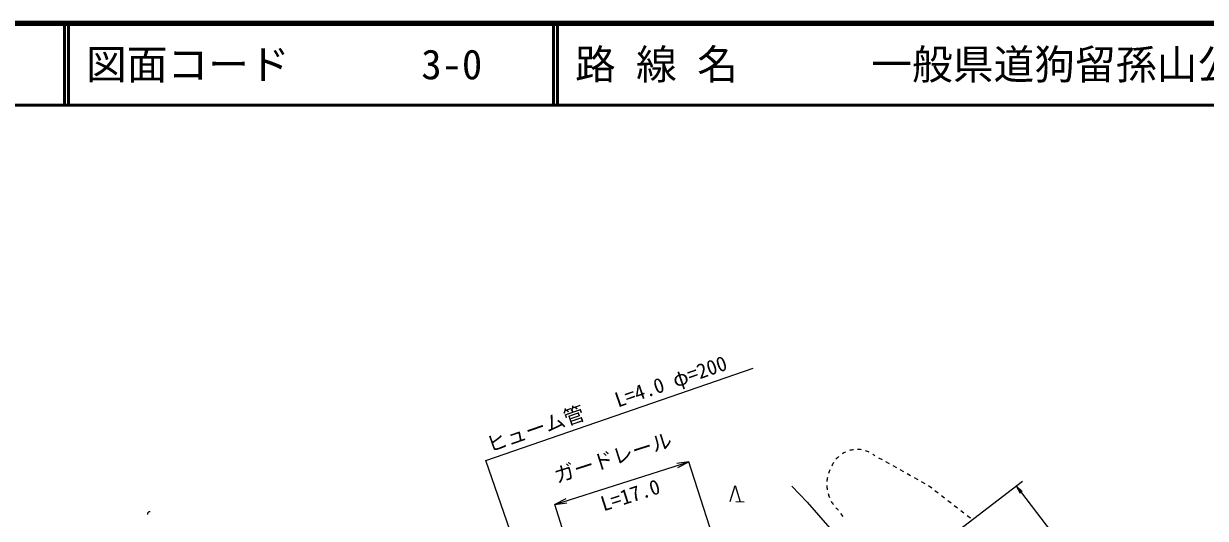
# Model space of a CAD drawing. Units: millimetres, scale not verified. Extents: x 40000 to 680000, y 20000 to 380000.
# Drawn here: x 112732 to 257725, y 319280 to 380000 of the extents above; entities that cross this region are included whole.
import ezdxf
from ezdxf.enums import TextEntityAlignment as Align

# ---------------------------------------------------------------- set-up
doc = ezdxf.new("R2010")
doc.units = ezdxf.units.MM
doc.header["$LTSCALE"] = 1000
for name, color, linetype, lineweight in [('M-BGD', 7, 'Continuous', 13), ('M-STR-HTXT', 7, 'Continuous', 13), ('M-TTL', 2, 'Continuous', 140), ('M-TTL-LINE', 7, 'Continuous', 50)]:
    doc.layers.add(name, color=color, linetype=linetype, lineweight=lineweight)
doc.layers.add('M-TTL-TXT', color=7, linetype='Continuous')
doc.styles.add('ＭＳ ゴシック', font='')
doc.styles.get('ＭＳ ゴシック').set_extended_font_data('MS Gothic')

# ---------------------------------------------------------------- blocks, each defined once
blk = doc.blocks.new('針葉樹林')
at = {"color": 7, "linetype": 'Continuous', "lineweight": 13}
for p, q in [((-0.6, 0), (0, 2)), ((0, 2), (0.6, 0)), ((0.1, 0), (1.1, 0))]:
    blk.add_line(p, q, dxfattribs=at)
blk = doc.blocks.new('open_arrow')
at = {"color": 0, "linetype": 'Continuous', "lineweight": -2}
blk.add_lwpolyline([(7.5, 1.25), (0, 0), (7.5, -1.25)], dxfattribs=at)

msp = doc.modelspace()

# ---------------------------------------------------------------- linework, layer by layer
at = {"layer": 'M-BGD'}
for p, q in [((217068, 327038), (217186, 326973)), ((217623, 326730), (218060, 326487)), ((218497, 326244), (218934, 326001)), ((219371, 325758), (219808, 325516)), ((220245, 325273), (220682, 325030)), ((221119, 324787), (221556, 324544)), ((221993, 324302), (222430, 324059)), ((222868, 323816), (223305, 323573)), ((223742, 323330), (223757, 323319)), ((223757, 323319), (224152, 323012)), ((224547, 322706), (224943, 322400)), ((225338, 322094), (225733, 321788)), ((226128, 321481), (226524, 321175)), ((226919, 320869), (227314, 320563)), ((213278, 319490), (212982, 319894)), ((227709, 320256), (228105, 319950)), ((228500, 319644), (228895, 319338))]:
    msp.add_line(p, q, dxfattribs=at)
for points in [[(206994, 323229), (208857, 321282), (211651, 318065), (215884, 312646)], [(128254, 320097), (128085, 320097), (127915, 319927), (127915, 319758)]]:
    msp.add_lwpolyline(points, dxfattribs=at)
for centre, radius, start, end in [((214998, 324342), 3398, 97.64213, 106.07164), ((214998, 324342), 3398, 80.78309, 89.21261), ((214998, 324342), 3398, 131.3602, 139.78972), ((214998, 324342), 3398, 114.50116, 122.93068), ((214998, 324342), 3398, 63.92406, 72.35357), ((214998, 324342), 3398, 52.4718, 55.49454), ((215555, 323484), 4288, 155.73002, 162.41092), ((214998, 324342), 3398, 148.21923, 156.64875), ((215555, 323484), 4288, 169.09182, 175.77272), ((215555, 323484), 4288, 182.45363, 189.13453), ((215555, 323484), 4288, 195.81543, 202.49633), ((215555, 323484), 4288, 209.17723, 215.85814), ((215555, 323484), 4288, 222.53904, 228.01242)]:
    msp.add_arc(centre, radius, start, end, dxfattribs=at)
at = {"layer": 'M-STR-HTXT'}
for p, q in [((177895, 320967), (194363, 326217)), ((200679, 306402), (194363, 326217)), ((209650, 304195), (235303, 323862)), ((234509, 323254), (252035, 300394)), ((184211, 301153), (177895, 320967))]:
    msp.add_line(p, q, dxfattribs=at)
msp.add_lwpolyline([(179055, 298618), (169456, 326377), (202227, 337733)], dxfattribs=at)
at = {"layer": 'M-TTL'}
msp.add_line((680000, 380000), (40000, 380000), dxfattribs=at)
at = {"layer": 'M-TTL-LINE'}
for p, q in [((117750, 380000), (117750, 370000)), ((118250, 380000), (118250, 370000)), ((177750, 380000), (177750, 370000)), ((178250, 380000), (178250, 370000)), ((40000, 370000), (680000, 370000))]:
    msp.add_line(p, q, dxfattribs=at)

# ---------------------------------------------------------------- block references
at = {"layer": 'M-BGD', "xscale": 1000, "yscale": 1000, "rotation": 359.44375}
msp.add_blockref('針葉樹林', (200032, 321332), dxfattribs=at)
at = {"layer": 'M-STR-HTXT'}
for p, xscale, yscale, rotation in [((194363, 326217), 200, 200, 197.7), ((234509, 323254), 133, 133, 307.5), ((177895, 320967), 200, 200, 17.7)]:
    msp.add_blockref('open_arrow', p, dxfattribs=dict(at, xscale=xscale, yscale=yscale, rotation=rotation))

# ---------------------------------------------------------------- texts
at = {"layer": 'M-STR-HTXT', "style": 'ＭＳ ゴシック'}
for s, rotation, p in [('L=4.0 φ=200', 19.113, (199407, 337059)), ('L=17.0', 17.681, (191179, 321880))]:
    msp.add_text(s, height=1833, rotation=rotation, dxfattribs=at).set_placement(p, align=Align.BOTTOM_RIGHT)
msp.add_text('ヒューム管', height=1833, rotation=19.113, dxfattribs=at).set_placement((176002, 328892), align=Align.BOTTOM_CENTER)
msp.add_text('ガードレール', height=1833, rotation=17.681, dxfattribs=at).set_placement((178336, 323069), align=Align.BOTTOM_LEFT)
at = {"layer": 'M-TTL-TXT', "style": 'ＭＳ ゴシック'}
for s, p in [('図面コード', (120380, 375000)), ('路 線 名', (180380, 375000)), ('一般県道狗留孫山公園線', (216734, 375000)), ('3-0', (161521, 375000))]:
    msp.add_text(s, height=3666, dxfattribs=at).set_placement(p, align=Align.MIDDLE_LEFT)

doc.saveas('drawing.dxf')
